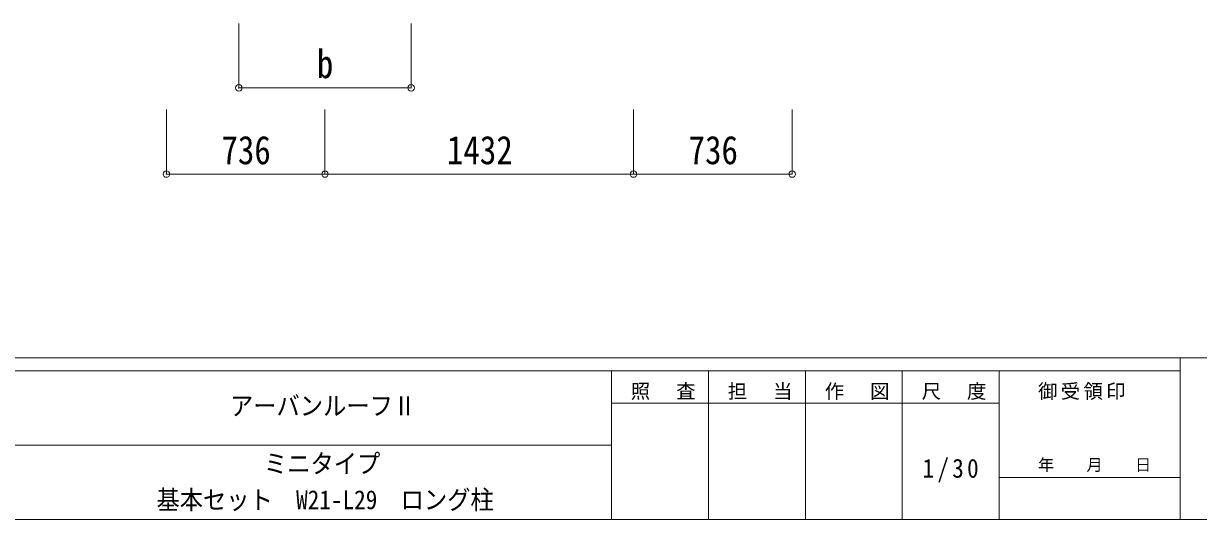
# Model space of a CAD drawing. Units: millimetres at full size, sheet at 1:30. Extents: x -8432 to 8432, y -5820 to 5820.
# Drawn here: x -27 to 5426, y -5820 to -3517 of the extents above; entities that cross this region are included whole.
import ezdxf
from ezdxf.enums import TextEntityAlignment as Align

# ---------------------------------------------------------------- set-up
doc = ezdxf.new("R2010")
doc.units = ezdxf.units.MM
doc.header["$LTSCALE"] = 30
doc.header["$PDMODE"] = 32
doc.header["$PDSIZE"] = 30
doc.layers.add('0-6_OTH_LINE', color=6, linetype='Continuous', lineweight=9)
doc.layers.add('F-0_240', color=7, linetype='Continuous', lineweight=9)
doc.styles.add('ＭＳ ゴシック', font='')
doc.styles.get('ＭＳ ゴシック').set_extended_font_data('MS Gothic')

msp = doc.modelspace()

# ---------------------------------------------------------------- linework, layer by layer
at = {"layer": '0-6_OTH_LINE'}
for p, q in [((971.81, -3816.14), (971.81, -3517.14)), ((1771.81, -3816.14), (1771.81, -3517.14)), ((971.81, -3816.14), (1771.81, -3816.14)), ((636.01, -4216.14), (636.01, -3916.14)), ((1372.01, -4216.14), (1372.01, -3916.14)), ((2804.01, -4216.14), (2804.01, -3916.14)), ((3540.01, -4216.14), (3540.01, -3916.14)), ((636.01, -4216.14), (1372.01, -4216.14)), ((1372.01, -4216.14), (2804.01, -4216.14)), ((2804.01, -4216.14), (3540.01, -4216.14))]:
    msp.add_line(p, q, dxfattribs=at)
for p in [(971.81, -3816.14), (1771.81, -3816.14), (636.01, -4216.14), (1372.01, -4216.14), (2804.01, -4216.14), (3540.01, -4216.14)]:
    msp.add_point(p, dxfattribs=at)
at = {"layer": 'F-0_240', "color": 5}
for p, q in [((-8432.06, -5070), (8007.94, -5070)), ((5341.19, -5070), (5341.19, -5820)), ((-8432.06, -5130), (5341.19, -5130)), ((2701.18, -5130), (2701.18, -5820)), ((3151.18, -5130), (3151.18, -5820)), ((3601.18, -5130), (3601.18, -5820)), ((4051.18, -5130), (4051.18, -5820)), ((4501.18, -5130), (4501.18, -5820)), ((2701.18, -5280), (4501.18, -5280)), ((-3448.82, -5475), (2701.18, -5475)), ((4501.18, -5625), (5341.19, -5625)), ((-8432.06, -5820), (8007.94, -5820))]:
    msp.add_line(p, q, dxfattribs=at)

# ---------------------------------------------------------------- texts
at = {"layer": '0-6_OTH_LINE', "color": 7, "style": 'ＭＳ ゴシック', "width": 0.85}
for s, p in [('b', (1334.31, -3810.14)), ('736', (891.51, -4210.14)), ('1432', (1938.01, -4210.14)), ('736', (3059.51, -4210.14))]:
    msp.add_text(s, height=132, dxfattribs=at).set_placement(p, align=Align.BOTTOM_LEFT)
at = {"layer": 'F-0_240', "style": 'ＭＳ ゴシック', "width": 0.9}
for s, p in [('アーバンルーフⅡ', (931.18, -5362.5)), ('ミニタイプ', (1088.68, -5630.88)), ('基本セット\u3000W21-L29\u3000ロング柱', (589.93, -5798.5))]:
    msp.add_text(s, height=87.98, dxfattribs=at).set_placement(p, align=Align.BOTTOM_LEFT)
at = {"layer": 'F-0_240', "style": 'ＭＳ ゴシック'}
msp.add_text('年\u3000\u3000月\u3000\u3000日', height=54.99, dxfattribs=at).set_placement((4681.19, -5610), align=Align.BOTTOM_LEFT)
at = {"layer": 'F-0_240', "attachment_point": 7, "style": 'ＭＳ ゴシック'}
for s, insert, char_height in [('\\T1.17;照\u3000査', (2791.19, -5265), 65.98), ('\\T1.17;担\u3000当', (3241.19, -5265), 65.98), ('\\T1.17;作\u3000図', (3691.18, -5265), 65.98), ('\\T1.17;尺\u3000度', (4141.19, -5265), 65.98), ('\\T1.17;御受領印', (4681.18, -5265), 65.98), ('\\T1.28;\\W0.9;1/30', (4144.93, -5647.5), 87.98)]:
    msp.add_mtext(s, dxfattribs=dict(at, insert=insert, char_height=char_height))

doc.saveas('drawing.dxf')
